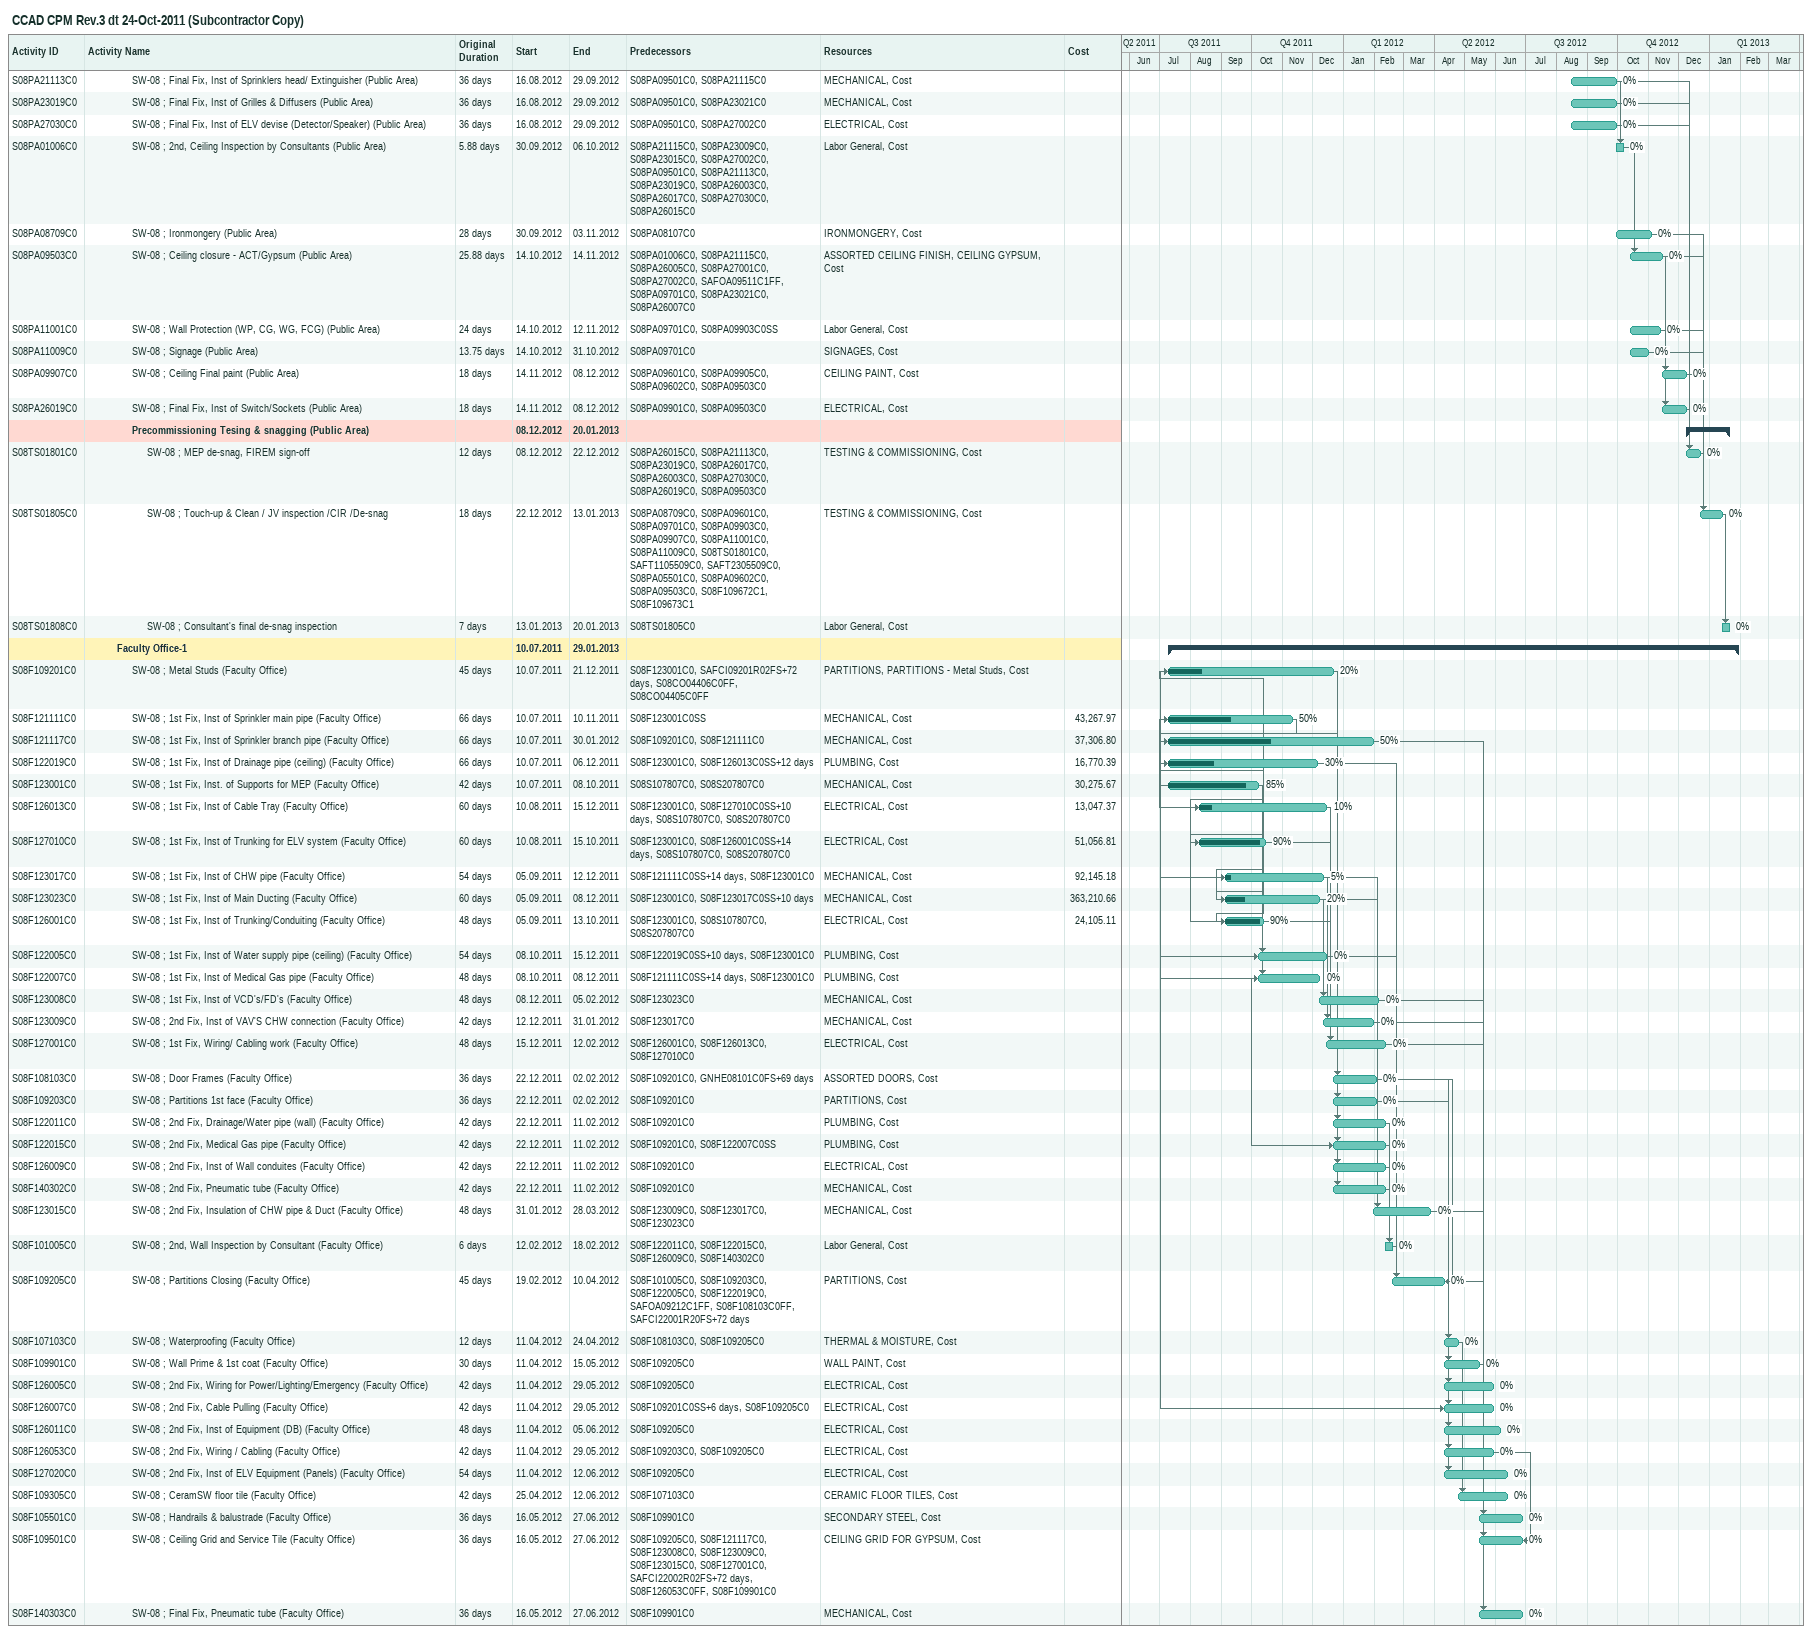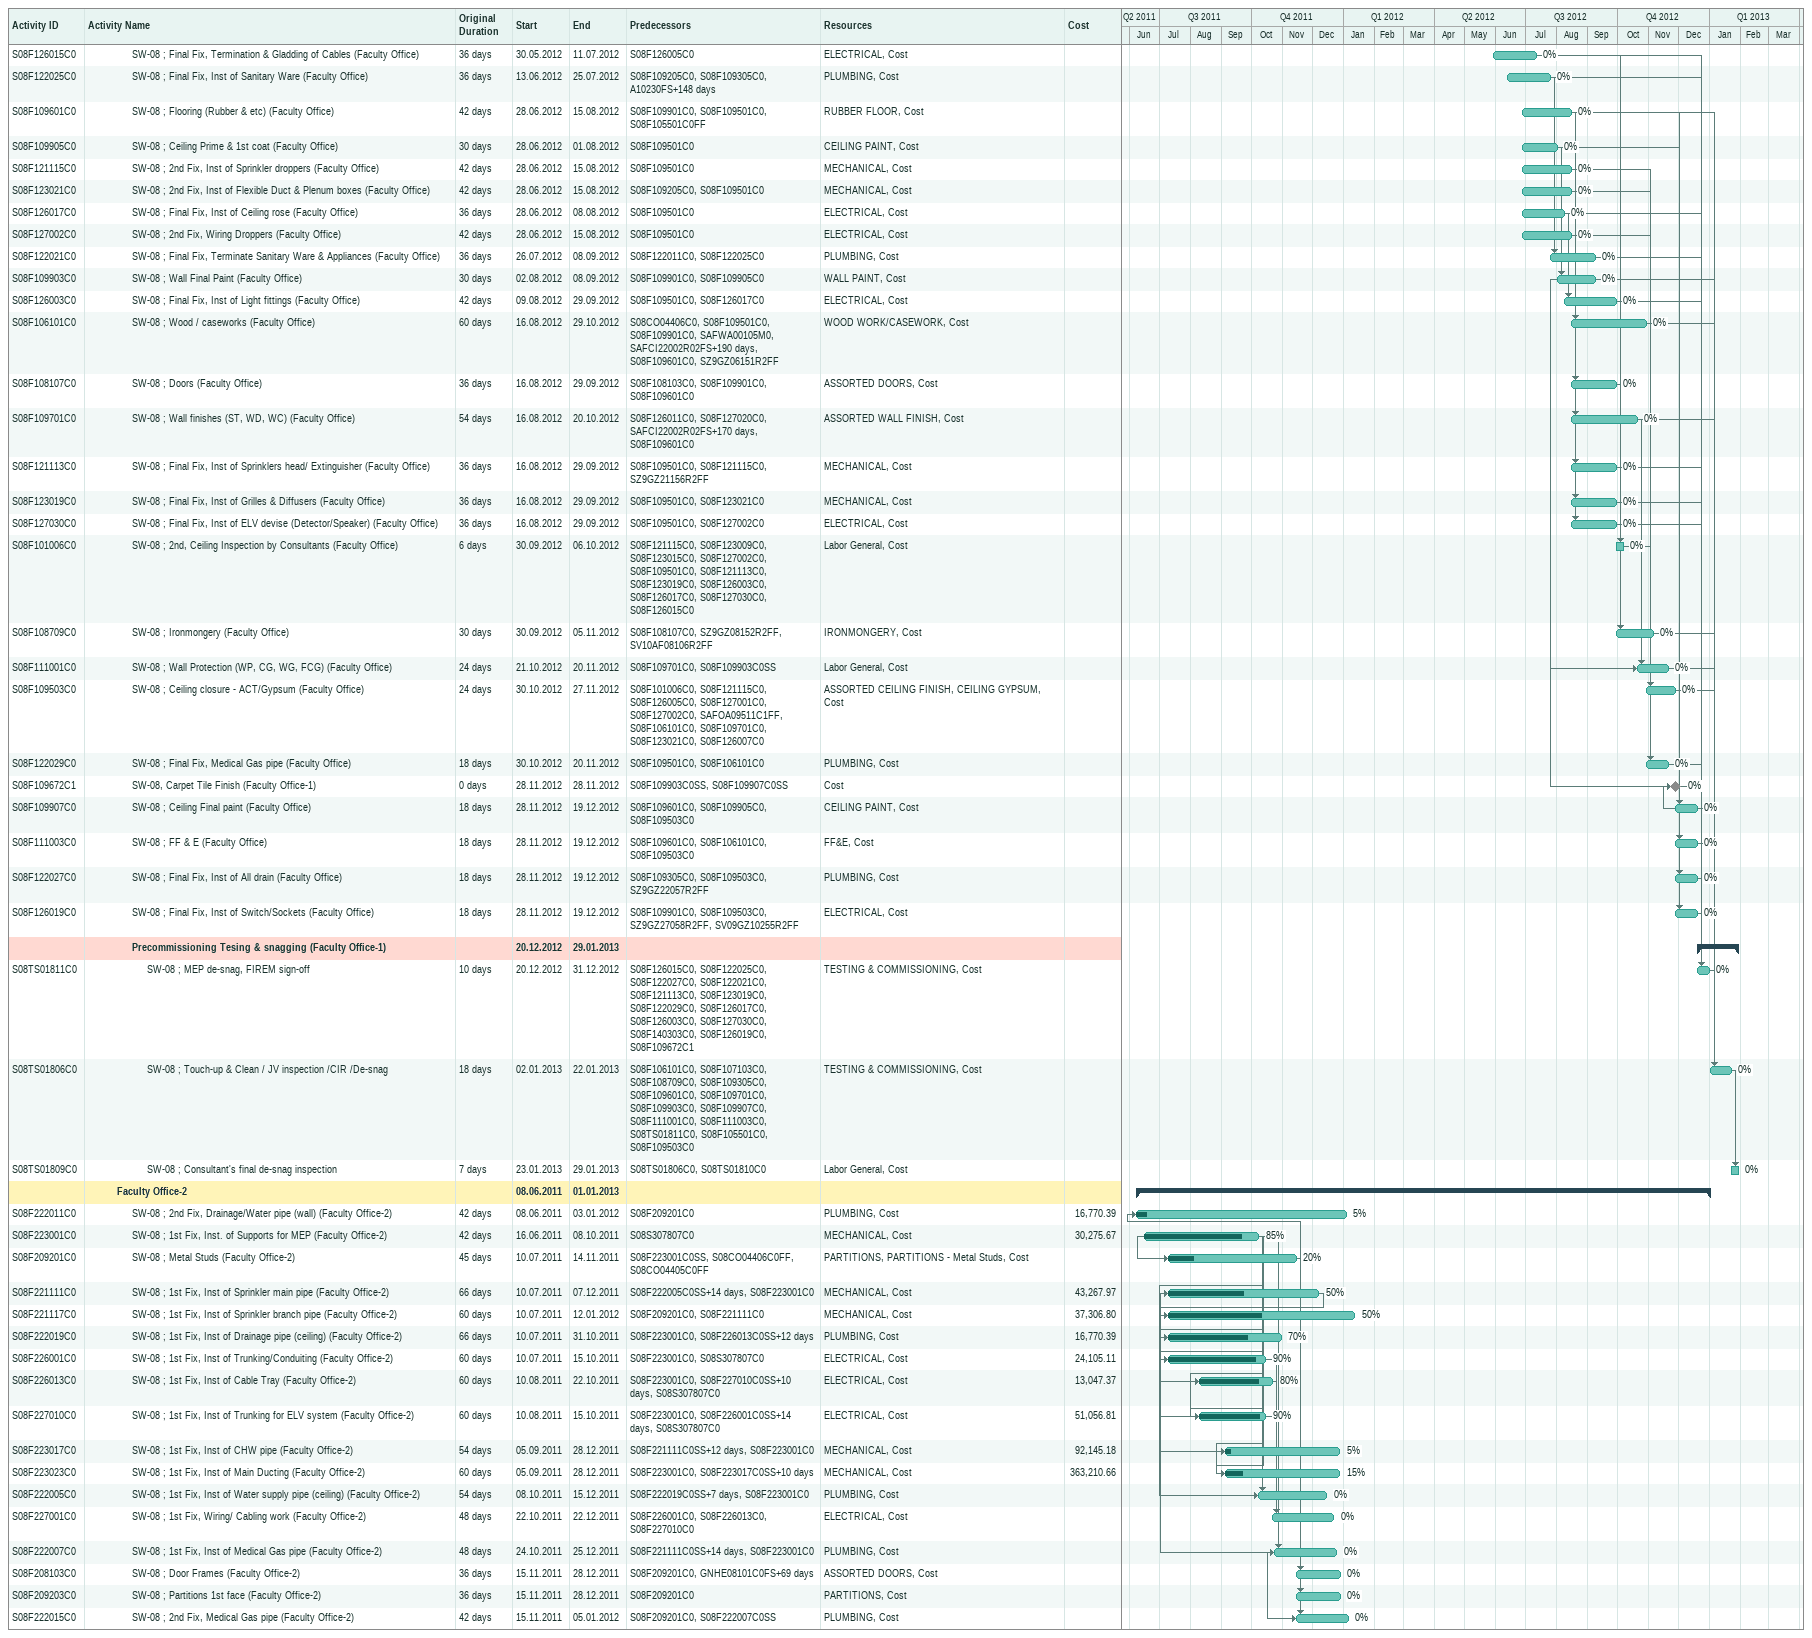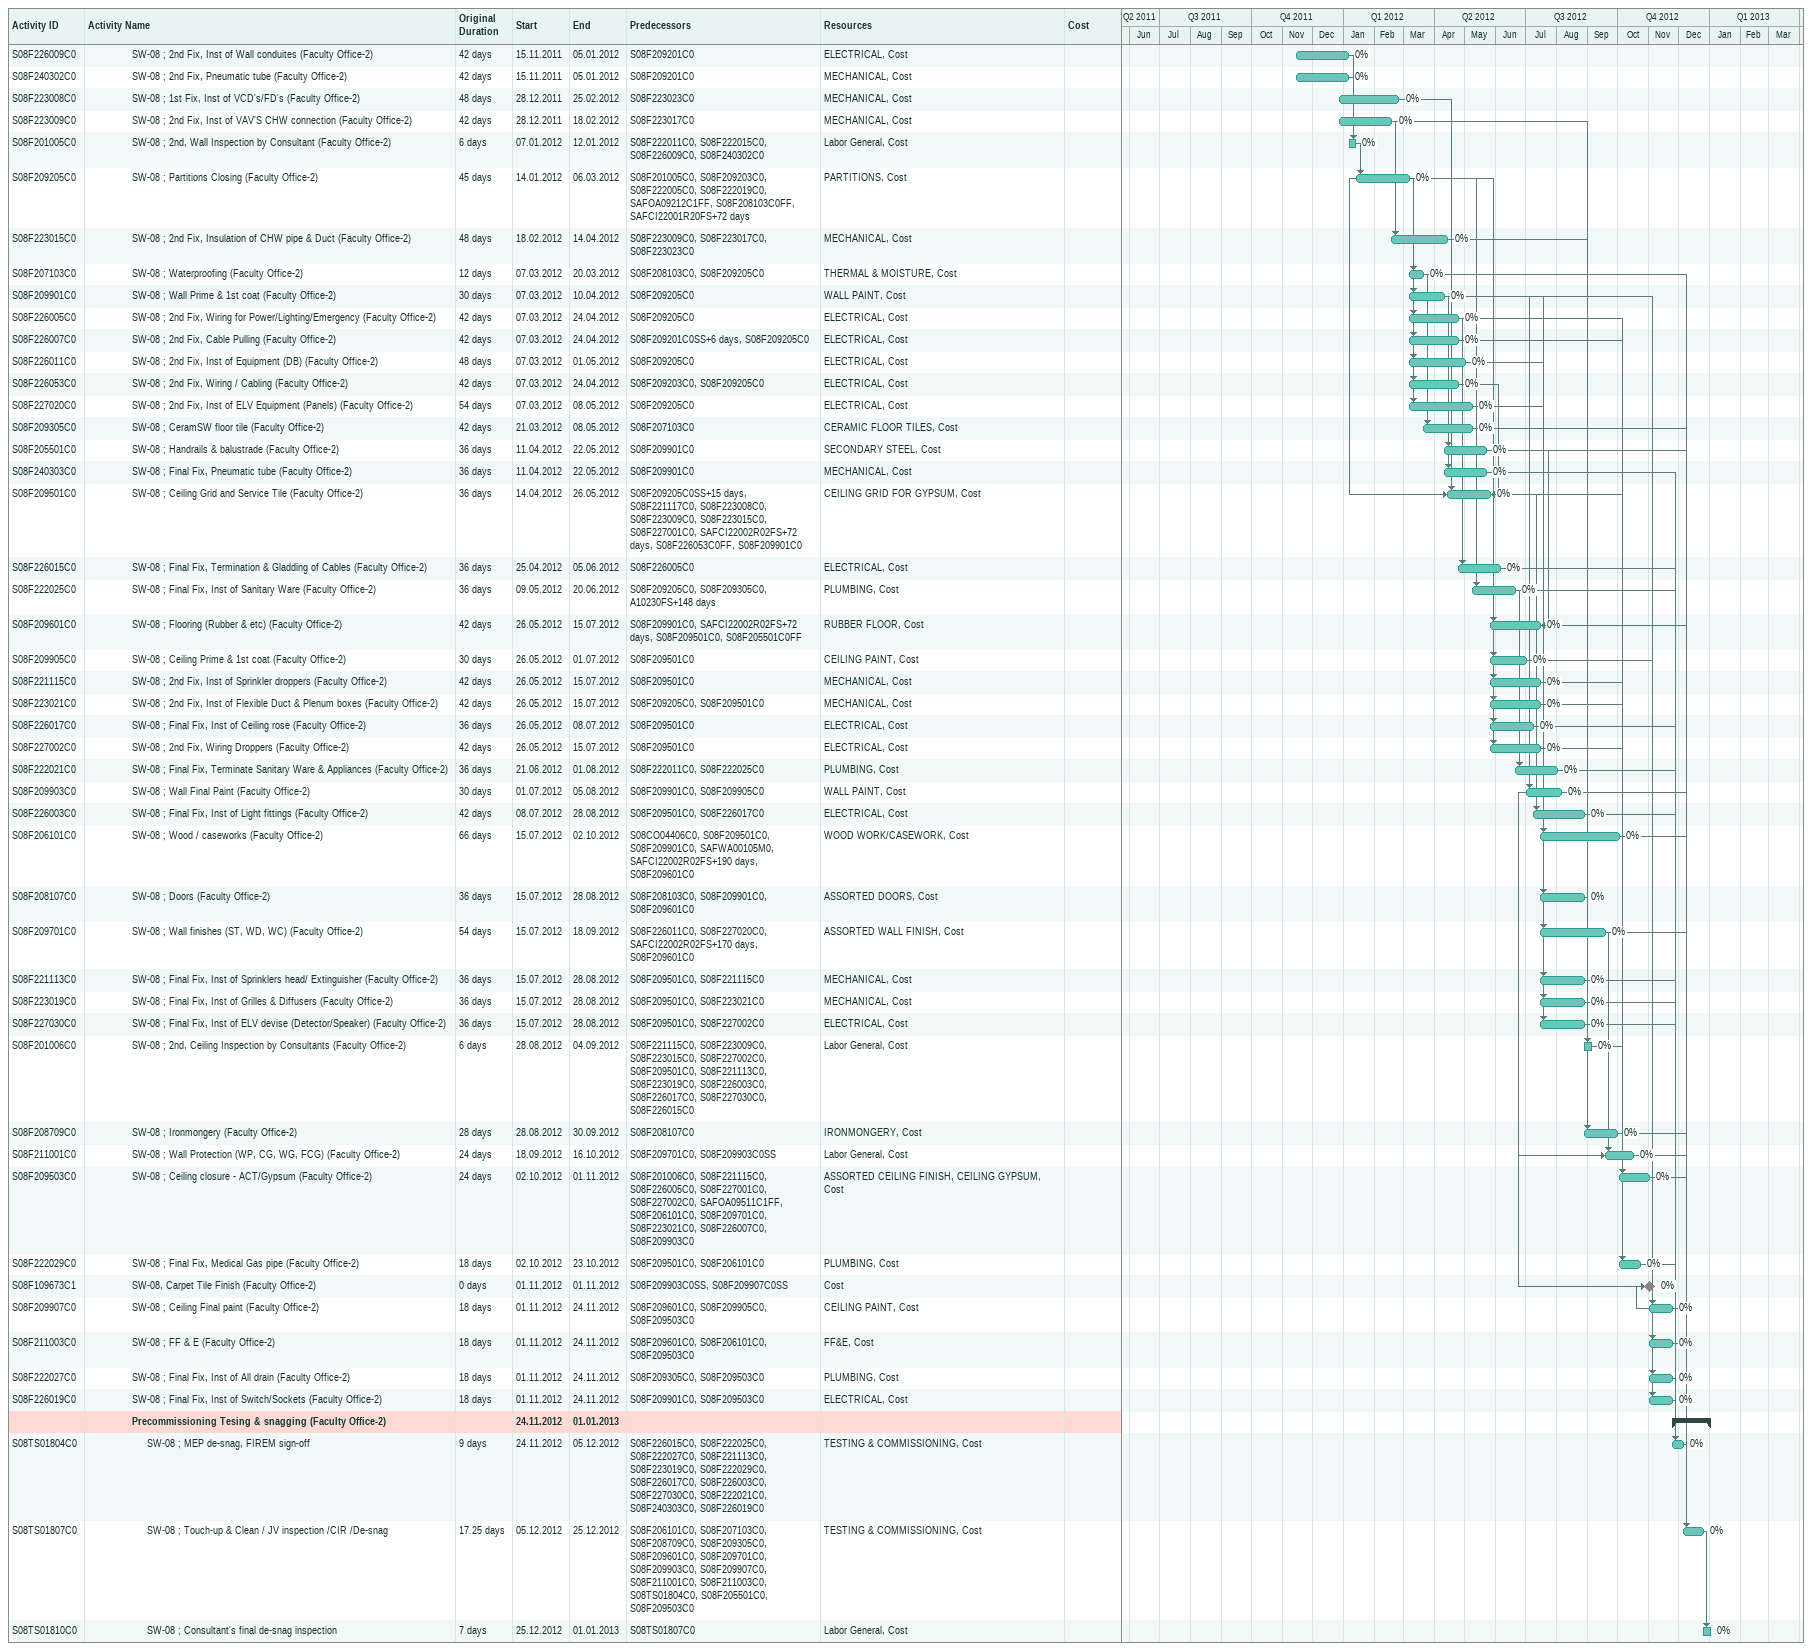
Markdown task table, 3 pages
CCAD CPM Rev.3 dt 24-Oct-2011 (Subcontractor Copy)

| ID | Level | Task | Original duration | Start | Finish | Predecessors | Resources | % complete | Cost |
|---|---|---|---|---|---|---|---|---|---|
| S08PA21113C0 | 4 | SW-08 ; Final Fix, Inst of Sprinklers head/ Extinguisher (Public Area) | 36d | 2012-08-16 | 2012-09-29 | S08PA09501C0, S08PA21115C0 | MECHANICAL, Cost | 0 |  |
| S08PA23019C0 | 4 | SW-08 ; Final Fix, Inst of Grilles & Diffusers (Public Area) | 36d | 2012-08-16 | 2012-09-29 | S08PA09501C0, S08PA23021C0 | MECHANICAL, Cost | 0 |  |
| S08PA27030C0 | 4 | SW-08 ; Final Fix, Inst of ELV devise (Detector/Speaker) (Public Area) | 36d | 2012-08-16 | 2012-09-29 | S08PA09501C0, S08PA27002C0 | ELECTRICAL, Cost | 0 |  |
| S08PA01006C0 | 4 | SW-08 ; 2nd, Ceiling Inspection by Consultants (Public Area) | 5.88d | 2012-09-30 | 2012-10-06 | S08PA21115C0, S08PA23009C0, S08PA23015C0, S08PA27002C0, S08PA09501C0, S08PA21113C0, S08PA23019C0, S08PA26003C0, S08PA26017C0, S08PA27030C0, S08PA26015C0 | Labor General, Cost | 0 |  |
| S08PA08709C0 | 4 | SW-08 ; Ironmongery (Public Area) | 28d | 2012-09-30 | 2012-11-03 | S08PA08107C0 | IRONMONGERY, Cost | 0 |  |
| S08PA09503C0 | 4 | SW-08 ; Ceiling closure - ACT/Gypsum (Public Area) | 25.88d | 2012-10-14 | 2012-11-14 | S08PA01006C0, S08PA21115C0, S08PA26005C0, S08PA27001C0, S08PA27002C0, SAFOA09511C1FF, S08PA09701C0, S08PA23021C0, S08PA26007C0 | ASSORTED CEILING FINISH, CEILING GYPSUM, Cost | 0 |  |
| S08PA11001C0 | 4 | SW-08 ; Wall Protection (WP, CG, WG, FCG) (Public Area) | 24d | 2012-10-14 | 2012-11-12 | S08PA09701C0, S08PA09903C0SS | Labor General, Cost | 0 |  |
| S08PA11009C0 | 4 | SW-08 ; Signage (Public Area) | 13.75d | 2012-10-14 | 2012-10-31 | S08PA09701C0 | SIGNAGES, Cost | 0 |  |
| S08PA09907C0 | 4 | SW-08 ; Ceiling Final paint (Public Area) | 18d | 2012-11-14 | 2012-12-08 | S08PA09601C0, S08PA09905C0, S08PA09602C0, S08PA09503C0 | CEILING PAINT, Cost | 0 |  |
| S08PA26019C0 | 4 | SW-08 ; Final Fix, Inst of Switch/Sockets (Public Area) | 18d | 2012-11-14 | 2012-12-08 | S08PA09901C0, S08PA09503C0 | ELECTRICAL, Cost | 0 |  |
|  | 4 | **Precommissioning Tesing & snagging (Public Area)** |  | 2012-12-08 | 2013-01-20 |  |  |  |  |
| S08TS01801C0 | 5 | SW-08 ; MEP de-snag, FIREM sign-off | 12d | 2012-12-08 | 2012-12-22 | S08PA26015C0, S08PA21113C0, S08PA23019C0, S08PA26017C0, S08PA26003C0, S08PA27030C0, S08PA26019C0, S08PA09503C0 | TESTING & COMMISSIONING, Cost | 0 |  |
| S08TS01805C0 | 5 | SW-08 ; Touch-up & Clean / JV inspection /CIR /De-snag | 18d | 2012-12-22 | 2013-01-13 | S08PA08709C0, S08PA09601C0, S08PA09701C0, S08PA09903C0, S08PA09907C0, S08PA11001C0, S08PA11009C0, S08TS01801C0, SAFT1105509C0, SAFT2305509C0, S08PA05501C0, S08PA09602C0, S08PA09503C0, S08F109672C1, S08F109673C1 | TESTING & COMMISSIONING, Cost | 0 |  |
| S08TS01808C0 | 5 | SW-08 ; Consultant's final de-snag inspection | 7d | 2013-01-13 | 2013-01-20 | S08TS01805C0 | Labor General, Cost | 0 |  |
|  | 3 | **Faculty Office-1** |  | 2011-07-10 | 2013-01-29 |  |  |  |  |
| S08F109201C0 | 4 | SW-08 ; Metal Studs (Faculty Office) | 45d | 2011-07-10 | 2011-12-21 | S08F123001C0, SAFCI09201R02FS+72d, S08CO04406C0FF, S08CO04405C0FF | PARTITIONS, PARTITIONS - Metal Studs, Cost | 20 |  |
| S08F121111C0 | 4 | SW-08 ; 1st Fix, Inst of Sprinkler main pipe (Faculty Office) | 66d | 2011-07-10 | 2011-11-10 | S08F123001C0SS | MECHANICAL, Cost | 50 | 43267.97 |
| S08F121117C0 | 4 | SW-08 ; 1st Fix, Inst of Sprinkler branch pipe (Faculty Office) | 66d | 2011-07-10 | 2012-01-30 | S08F109201C0, S08F121111C0 | MECHANICAL, Cost | 50 | 37306.80 |
| S08F122019C0 | 4 | SW-08 ; 1st Fix, Inst of Drainage pipe (ceiling) (Faculty Office) | 66d | 2011-07-10 | 2011-12-06 | S08F123001C0, S08F126013C0SS+12d | PLUMBING, Cost | 30 | 16770.39 |
| S08F123001C0 | 4 | SW-08 ; 1st Fix, Inst. of Supports for MEP (Faculty Office) | 42d | 2011-07-10 | 2011-10-08 | S08S107807C0, S08S207807C0 | MECHANICAL, Cost | 85 | 30275.67 |
| S08F126013C0 | 4 | SW-08 ; 1st Fix, Inst of Cable Tray (Faculty Office) | 60d | 2011-08-10 | 2011-12-15 | S08F123001C0, S08F127010C0SS+10d, S08S107807C0, S08S207807C0 | ELECTRICAL, Cost | 10 | 13047.37 |
| S08F127010C0 | 4 | SW-08 ; 1st Fix, Inst of Trunking for ELV system (Faculty Office) | 60d | 2011-08-10 | 2011-10-15 | S08F123001C0, S08F126001C0SS+14d, S08S107807C0, S08S207807C0 | ELECTRICAL, Cost | 90 | 51056.81 |
| S08F123017C0 | 4 | SW-08 ; 1st Fix, Inst of CHW pipe (Faculty Office) | 54d | 2011-09-05 | 2011-12-12 | S08F121111C0SS+14d, S08F123001C0 | MECHANICAL, Cost | 5 | 92145.18 |
| S08F123023C0 | 4 | SW-08 ; 1st Fix, Inst of Main Ducting (Faculty Office) | 60d | 2011-09-05 | 2011-12-08 | S08F123001C0, S08F123017C0SS+10d | MECHANICAL, Cost | 20 | 363210.66 |
| S08F126001C0 | 4 | SW-08 ; 1st Fix, Inst of Trunking/Conduiting (Faculty Office) | 48d | 2011-09-05 | 2011-10-13 | S08F123001C0, S08S107807C0, S08S207807C0 | ELECTRICAL, Cost | 90 | 24105.11 |
| S08F122005C0 | 4 | SW-08 ; 1st Fix, Inst of Water supply pipe (ceiling) (Faculty Office) | 54d | 2011-10-08 | 2011-12-15 | S08F122019C0SS+10d, S08F123001C0 | PLUMBING, Cost | 0 |  |
| S08F122007C0 | 4 | SW-08 ; 1st Fix, Inst of Medical Gas pipe (Faculty Office) | 48d | 2011-10-08 | 2011-12-08 | S08F121111C0SS+14d, S08F123001C0 | PLUMBING, Cost | 0 |  |
| S08F123008C0 | 4 | SW-08 ; 1st Fix, Inst of VCD's/FD's (Faculty Office) | 48d | 2011-12-08 | 2012-02-05 | S08F123023C0 | MECHANICAL, Cost | 0 |  |
| S08F123009C0 | 4 | SW-08 ; 2nd Fix, Inst of VAV'S CHW connection (Faculty Office) | 42d | 2011-12-12 | 2012-01-31 | S08F123017C0 | MECHANICAL, Cost | 0 |  |
| S08F127001C0 | 4 | SW-08 ; 1st Fix, Wiring/ Cabling work (Faculty Office) | 48d | 2011-12-15 | 2012-02-12 | S08F126001C0, S08F126013C0, S08F127010C0 | ELECTRICAL, Cost | 0 |  |
| S08F108103C0 | 4 | SW-08 ; Door Frames (Faculty Office) | 36d | 2011-12-22 | 2012-02-02 | S08F109201C0, GNHE08101C0FS+69d | ASSORTED DOORS, Cost | 0 |  |
| S08F109203C0 | 4 | SW-08 ; Partitions 1st face (Faculty Office) | 36d | 2011-12-22 | 2012-02-02 | S08F109201C0 | PARTITIONS, Cost | 0 |  |
| S08F122011C0 | 4 | SW-08 ; 2nd Fix, Drainage/Water pipe (wall) (Faculty Office) | 42d | 2011-12-22 | 2012-02-11 | S08F109201C0 | PLUMBING, Cost | 0 |  |
| S08F122015C0 | 4 | SW-08 ; 2nd Fix, Medical Gas pipe (Faculty Office) | 42d | 2011-12-22 | 2012-02-11 | S08F109201C0, S08F122007C0SS | PLUMBING, Cost | 0 |  |
| S08F126009C0 | 4 | SW-08 ; 2nd Fix, Inst of Wall conduites (Faculty Office) | 42d | 2011-12-22 | 2012-02-11 | S08F109201C0 | ELECTRICAL, Cost | 0 |  |
| S08F140302C0 | 4 | SW-08 ; 2nd Fix, Pneumatic tube (Faculty Office) | 42d | 2011-12-22 | 2012-02-11 | S08F109201C0 | MECHANICAL, Cost | 0 |  |
| S08F123015C0 | 4 | SW-08 ; 2nd Fix, Insulation of CHW pipe & Duct (Faculty Office) | 48d | 2012-01-31 | 2012-03-28 | S08F123009C0, S08F123017C0, S08F123023C0 | MECHANICAL, Cost | 0 |  |
| S08F101005C0 | 4 | SW-08 ; 2nd, Wall Inspection by Consultant (Faculty Office) | 6d | 2012-02-12 | 2012-02-18 | S08F122011C0, S08F122015C0, S08F126009C0, S08F140302C0 | Labor General, Cost | 0 |  |
| S08F109205C0 | 4 | SW-08 ; Partitions Closing (Faculty Office) | 45d | 2012-02-19 | 2012-04-10 | S08F101005C0, S08F109203C0, S08F122005C0, S08F122019C0, SAFOA09212C1FF, S08F108103C0FF, SAFCI22001R20FS+72d | PARTITIONS, Cost | 0 |  |
| S08F107103C0 | 4 | SW-08 ; Waterproofing (Faculty Office) | 12d | 2012-04-11 | 2012-04-24 | S08F108103C0, S08F109205C0 | THERMAL & MOISTURE, Cost | 0 |  |
| S08F109901C0 | 4 | SW-08 ; Wall Prime & 1st coat (Faculty Office) | 30d | 2012-04-11 | 2012-05-15 | S08F109205C0 | WALL PAINT, Cost | 0 |  |
| S08F126005C0 | 4 | SW-08 ; 2nd Fix, Wiring for Power/Lighting/Emergency (Faculty Office) | 42d | 2012-04-11 | 2012-05-29 | S08F109205C0 | ELECTRICAL, Cost | 0 |  |
| S08F126007C0 | 4 | SW-08 ; 2nd Fix, Cable Pulling (Faculty Office) | 42d | 2012-04-11 | 2012-05-29 | S08F109201C0SS+6d, S08F109205C0 | ELECTRICAL, Cost | 0 |  |
| S08F126011C0 | 4 | SW-08 ; 2nd Fix, Inst of Equipment (DB) (Faculty Office) | 48d | 2012-04-11 | 2012-06-05 | S08F109205C0 | ELECTRICAL, Cost | 0 |  |
| S08F126053C0 | 4 | SW-08 ; 2nd Fix, Wiring / Cabling (Faculty Office) | 42d | 2012-04-11 | 2012-05-29 | S08F109203C0, S08F109205C0 | ELECTRICAL, Cost | 0 |  |
| S08F127020C0 | 4 | SW-08 ; 2nd Fix, Inst of ELV Equipment (Panels) (Faculty Office) | 54d | 2012-04-11 | 2012-06-12 | S08F109205C0 | ELECTRICAL, Cost | 0 |  |
| S08F109305C0 | 4 | SW-08 ; CeramSW floor tile (Faculty Office) | 42d | 2012-04-25 | 2012-06-12 | S08F107103C0 | CERAMIC FLOOR TILES, Cost | 0 |  |
| S08F105501C0 | 4 | SW-08 ; Handrails & balustrade (Faculty Office) | 36d | 2012-05-16 | 2012-06-27 | S08F109901C0 | SECONDARY STEEL, Cost | 0 |  |
| S08F109501C0 | 4 | SW-08 ; Ceiling Grid and Service Tile (Faculty Office) | 36d | 2012-05-16 | 2012-06-27 | S08F109205C0, S08F121117C0, S08F123008C0, S08F123009C0, S08F123015C0, S08F127001C0, SAFCI22002R02FS+72d, S08F126053C0FF, S08F109901C0 | CEILING GRID FOR GYPSUM, Cost | 0 |  |
| S08F140303C0 | 4 | SW-08 ; Final Fix, Pneumatic tube (Faculty Office) | 36d | 2012-05-16 | 2012-06-27 | S08F109901C0 | MECHANICAL, Cost | 0 |  |
| S08F126015C0 | 4 | SW-08 ; Final Fix, Termination & Gladding of Cables (Faculty Office) | 36d | 2012-05-30 | 2012-07-11 | S08F126005C0 | ELECTRICAL, Cost | 0 |  |
| S08F122025C0 | 4 | SW-08 ; Final Fix, Inst of Sanitary Ware (Faculty Office) | 36d | 2012-06-13 | 2012-07-25 | S08F109205C0, S08F109305C0, A10230FS+148d | PLUMBING, Cost | 0 |  |
| S08F109601C0 | 4 | SW-08 ; Flooring (Rubber & etc) (Faculty Office) | 42d | 2012-06-28 | 2012-08-15 | S08F109901C0, S08F109501C0, S08F105501C0FF | RUBBER FLOOR, Cost | 0 |  |
| S08F109905C0 | 4 | SW-08 ; Ceiling Prime & 1st coat (Faculty Office) | 30d | 2012-06-28 | 2012-08-01 | S08F109501C0 | CEILING PAINT, Cost | 0 |  |
| S08F121115C0 | 4 | SW-08 ; 2nd Fix, Inst of Sprinkler droppers (Faculty Office) | 42d | 2012-06-28 | 2012-08-15 | S08F109501C0 | MECHANICAL, Cost | 0 |  |
| S08F123021C0 | 4 | SW-08 ; 2nd Fix, Inst of Flexible Duct & Plenum boxes (Faculty Office) | 42d | 2012-06-28 | 2012-08-15 | S08F109205C0, S08F109501C0 | MECHANICAL, Cost | 0 |  |
| S08F126017C0 | 4 | SW-08 ; Final Fix, Inst of Ceiling rose (Faculty Office) | 36d | 2012-06-28 | 2012-08-08 | S08F109501C0 | ELECTRICAL, Cost | 0 |  |
| S08F127002C0 | 4 | SW-08 ; 2nd Fix, Wiring Droppers (Faculty Office) | 42d | 2012-06-28 | 2012-08-15 | S08F109501C0 | ELECTRICAL, Cost | 0 |  |
| S08F122021C0 | 4 | SW-08 ; Final Fix, Terminate Sanitary Ware & Appliances (Faculty Office) | 36d | 2012-07-26 | 2012-09-08 | S08F122011C0, S08F122025C0 | PLUMBING, Cost | 0 |  |
| S08F109903C0 | 4 | SW-08 ; Wall Final Paint (Faculty Office) | 30d | 2012-08-02 | 2012-09-08 | S08F109901C0, S08F109905C0 | WALL PAINT, Cost | 0 |  |
| S08F126003C0 | 4 | SW-08 ; Final Fix, Inst of Light fittings (Faculty Office) | 42d | 2012-08-09 | 2012-09-29 | S08F109501C0, S08F126017C0 | ELECTRICAL, Cost | 0 |  |
| S08F106101C0 | 4 | SW-08 ; Wood / caseworks (Faculty Office) | 60d | 2012-08-16 | 2012-10-29 | S08CO04406C0, S08F109501C0, S08F109901C0, SAFWA00105M0, SAFCI22002R02FS+190d, S08F109601C0, SZ9GZ06151R2FF | WOOD WORK/CASEWORK, Cost | 0 |  |
| S08F108107C0 | 4 | SW-08 ; Doors (Faculty Office) | 36d | 2012-08-16 | 2012-09-29 | S08F108103C0, S08F109901C0, S08F109601C0 | ASSORTED DOORS, Cost | 0 |  |
| S08F109701C0 | 4 | SW-08 ; Wall finishes (ST, WD, WC) (Faculty Office) | 54d | 2012-08-16 | 2012-10-20 | S08F126011C0, S08F127020C0, SAFCI22002R02FS+170d, S08F109601C0 | ASSORTED WALL FINISH, Cost | 0 |  |
| S08F121113C0 | 4 | SW-08 ; Final Fix, Inst of Sprinklers head/ Extinguisher (Faculty Office) | 36d | 2012-08-16 | 2012-09-29 | S08F109501C0, S08F121115C0, SZ9GZ21156R2FF | MECHANICAL, Cost | 0 |  |
| S08F123019C0 | 4 | SW-08 ; Final Fix, Inst of Grilles & Diffusers (Faculty Office) | 36d | 2012-08-16 | 2012-09-29 | S08F109501C0, S08F123021C0 | MECHANICAL, Cost | 0 |  |
| S08F127030C0 | 4 | SW-08 ; Final Fix, Inst of ELV devise (Detector/Speaker) (Faculty Office) | 36d | 2012-08-16 | 2012-09-29 | S08F109501C0, S08F127002C0 | ELECTRICAL, Cost | 0 |  |
| S08F101006C0 | 4 | SW-08 ; 2nd, Ceiling Inspection by Consultants (Faculty Office) | 6d | 2012-09-30 | 2012-10-06 | S08F121115C0, S08F123009C0, S08F123015C0, S08F127002C0, S08F109501C0, S08F121113C0, S08F123019C0, S08F126003C0, S08F126017C0, S08F127030C0, S08F126015C0 | Labor General, Cost | 0 |  |
| S08F108709C0 | 4 | SW-08 ; Ironmongery (Faculty Office) | 30d | 2012-09-30 | 2012-11-05 | S08F108107C0, SZ9GZ08152R2FF, SV10AF08106R2FF | IRONMONGERY, Cost | 0 |  |
| S08F111001C0 | 4 | SW-08 ; Wall Protection (WP, CG, WG, FCG) (Faculty Office) | 24d | 2012-10-21 | 2012-11-20 | S08F109701C0, S08F109903C0SS | Labor General, Cost | 0 |  |
| S08F109503C0 | 4 | SW-08 ; Ceiling closure - ACT/Gypsum (Faculty Office) | 24d | 2012-10-30 | 2012-11-27 | S08F101006C0, S08F121115C0, S08F126005C0, S08F127001C0, S08F127002C0, SAFOA09511C1FF, S08F106101C0, S08F109701C0, S08F123021C0, S08F126007C0 | ASSORTED CEILING FINISH, CEILING GYPSUM, Cost | 0 |  |
| S08F122029C0 | 4 | SW-08 ; Final Fix, Medical Gas pipe (Faculty Office) | 18d | 2012-10-30 | 2012-11-20 | S08F109501C0, S08F106101C0 | PLUMBING, Cost | 0 |  |
| S08F109672C1 | 4 | SW-08, Carpet Tile Finish (Faculty Office-1) | 0d | 2012-11-28 | 2012-11-28 | S08F109903C0SS, S08F109907C0SS | Cost | 0 |  |
| S08F109907C0 | 4 | SW-08 ; Ceiling Final paint (Faculty Office) | 18d | 2012-11-28 | 2012-12-19 | S08F109601C0, S08F109905C0, S08F109503C0 | CEILING PAINT, Cost | 0 |  |
| S08F111003C0 | 4 | SW-08 ; FF & E (Faculty Office) | 18d | 2012-11-28 | 2012-12-19 | S08F109601C0, S08F106101C0, S08F109503C0 | FF&E, Cost | 0 |  |
| S08F122027C0 | 4 | SW-08 ; Final Fix, Inst of All drain (Faculty Office) | 18d | 2012-11-28 | 2012-12-19 | S08F109305C0, S08F109503C0, SZ9GZ22057R2FF | PLUMBING, Cost | 0 |  |
| S08F126019C0 | 4 | SW-08 ; Final Fix, Inst of Switch/Sockets (Faculty Office) | 18d | 2012-11-28 | 2012-12-19 | S08F109901C0, S08F109503C0, SZ9GZ27058R2FF, SV09GZ10255R2FF | ELECTRICAL, Cost | 0 |  |
|  | 4 | **Precommissioning Tesing & snagging (Faculty Office-1)** |  | 2012-12-20 | 2013-01-29 |  |  |  |  |
| S08TS01811C0 | 5 | SW-08 ; MEP de-snag, FIREM sign-off | 10d | 2012-12-20 | 2012-12-31 | S08F126015C0, S08F122025C0, S08F122027C0, S08F122021C0, S08F121113C0, S08F123019C0, S08F122029C0, S08F126017C0, S08F126003C0, S08F127030C0, S08F140303C0, S08F126019C0, S08F109672C1 | TESTING & COMMISSIONING, Cost | 0 |  |
| S08TS01806C0 | 5 | SW-08 ; Touch-up & Clean / JV inspection /CIR /De-snag | 18d | 2013-01-02 | 2013-01-22 | S08F106101C0, S08F107103C0, S08F108709C0, S08F109305C0, S08F109601C0, S08F109701C0, S08F109903C0, S08F109907C0, S08F111001C0, S08F111003C0, S08TS01811C0, S08F105501C0, S08F109503C0 | TESTING & COMMISSIONING, Cost | 0 |  |
| S08TS01809C0 | 5 | SW-08 ; Consultant's final de-snag inspection | 7d | 2013-01-23 | 2013-01-29 | S08TS01806C0, S08TS01810C0 | Labor General, Cost | 0 |  |
|  | 3 | **Faculty Office-2** |  | 2011-06-08 | 2013-01-01 |  |  |  |  |
| S08F222011C0 | 4 | SW-08 ; 2nd Fix, Drainage/Water pipe (wall) (Faculty Office-2) | 42d | 2011-06-08 | 2012-01-03 | S08F209201C0 | PLUMBING, Cost | 5 | 16770.39 |
| S08F223001C0 | 4 | SW-08 ; 1st Fix, Inst. of Supports for MEP (Faculty Office-2) | 42d | 2011-06-16 | 2011-10-08 | S08S307807C0 | MECHANICAL, Cost | 85 | 30275.67 |
| S08F209201C0 | 4 | SW-08 ; Metal Studs (Faculty Office-2) | 45d | 2011-07-10 | 2011-11-14 | S08F223001C0SS, S08CO04406C0FF, S08CO04405C0FF | PARTITIONS, PARTITIONS - Metal Studs, Cost | 20 |  |
| S08F221111C0 | 4 | SW-08 ; 1st Fix, Inst of Sprinkler main pipe (Faculty Office-2) | 66d | 2011-07-10 | 2011-12-07 | S08F222005C0SS+14d, S08F223001C0 | MECHANICAL, Cost | 50 | 43267.97 |
| S08F221117C0 | 4 | SW-08 ; 1st Fix, Inst of Sprinkler branch pipe (Faculty Office-2) | 60d | 2011-07-10 | 2012-01-12 | S08F209201C0, S08F221111C0 | MECHANICAL, Cost | 50 | 37306.80 |
| S08F222019C0 | 4 | SW-08 ; 1st Fix, Inst of Drainage pipe (ceiling) (Faculty Office-2) | 66d | 2011-07-10 | 2011-10-31 | S08F223001C0, S08F226013C0SS+12d | PLUMBING, Cost | 70 | 16770.39 |
| S08F226001C0 | 4 | SW-08 ; 1st Fix, Inst of Trunking/Conduiting (Faculty Office-2) | 60d | 2011-07-10 | 2011-10-15 | S08F223001C0, S08S307807C0 | ELECTRICAL, Cost | 90 | 24105.11 |
| S08F226013C0 | 4 | SW-08 ; 1st Fix, Inst of Cable Tray (Faculty Office-2) | 60d | 2011-08-10 | 2011-10-22 | S08F223001C0, S08F227010C0SS+10d, S08S307807C0 | ELECTRICAL, Cost | 80 | 13047.37 |
| S08F227010C0 | 4 | SW-08 ; 1st Fix, Inst of Trunking for ELV system (Faculty Office-2) | 60d | 2011-08-10 | 2011-10-15 | S08F223001C0, S08F226001C0SS+14d, S08S307807C0 | ELECTRICAL, Cost | 90 | 51056.81 |
| S08F223017C0 | 4 | SW-08 ; 1st Fix, Inst of CHW pipe (Faculty Office-2) | 54d | 2011-09-05 | 2011-12-28 | S08F221111C0SS+12d, S08F223001C0 | MECHANICAL, Cost | 5 | 92145.18 |
| S08F223023C0 | 4 | SW-08 ; 1st Fix, Inst of Main Ducting (Faculty Office-2) | 60d | 2011-09-05 | 2011-12-28 | S08F223001C0, S08F223017C0SS+10d | MECHANICAL, Cost | 15 | 363210.66 |
| S08F222005C0 | 4 | SW-08 ; 1st Fix, Inst of Water supply pipe (ceiling) (Faculty Office-2) | 54d | 2011-10-08 | 2011-12-15 | S08F222019C0SS+7d, S08F223001C0 | PLUMBING, Cost | 0 |  |
| S08F227001C0 | 4 | SW-08 ; 1st Fix, Wiring/ Cabling work (Faculty Office-2) | 48d | 2011-10-22 | 2011-12-22 | S08F226001C0, S08F226013C0, S08F227010C0 | ELECTRICAL, Cost | 0 |  |
| S08F222007C0 | 4 | SW-08 ; 1st Fix, Inst of Medical Gas pipe (Faculty Office-2) | 48d | 2011-10-24 | 2011-12-25 | S08F221111C0SS+14d, S08F223001C0 | PLUMBING, Cost | 0 |  |
| S08F208103C0 | 4 | SW-08 ; Door Frames (Faculty Office-2) | 36d | 2011-11-15 | 2011-12-28 | S08F209201C0, GNHE08101C0FS+69d | ASSORTED DOORS, Cost | 0 |  |
| S08F209203C0 | 4 | SW-08 ; Partitions 1st face (Faculty Office-2) | 36d | 2011-11-15 | 2011-12-28 | S08F209201C0 | PARTITIONS, Cost | 0 |  |
| S08F222015C0 | 4 | SW-08 ; 2nd Fix, Medical Gas pipe (Faculty Office-2) | 42d | 2011-11-15 | 2012-01-05 | S08F209201C0, S08F222007C0SS | PLUMBING, Cost | 0 |  |
| S08F226009C0 | 4 | SW-08 ; 2nd Fix, Inst of Wall conduites (Faculty Office-2) | 42d | 2011-11-15 | 2012-01-05 | S08F209201C0 | ELECTRICAL, Cost | 0 |  |
| S08F240302C0 | 4 | SW-08 ; 2nd Fix, Pneumatic tube (Faculty Office-2) | 42d | 2011-11-15 | 2012-01-05 | S08F209201C0 | MECHANICAL, Cost | 0 |  |
| S08F223008C0 | 4 | SW-08 ; 1st Fix, Inst of VCD's/FD's (Faculty Office-2) | 48d | 2011-12-28 | 2012-02-25 | S08F223023C0 | MECHANICAL, Cost | 0 |  |
| S08F223009C0 | 4 | SW-08 ; 2nd Fix, Inst of VAV'S CHW connection (Faculty Office-2) | 42d | 2011-12-28 | 2012-02-18 | S08F223017C0 | MECHANICAL, Cost | 0 |  |
| S08F201005C0 | 4 | SW-08 ; 2nd, Wall Inspection by Consultant (Faculty Office-2) | 6d | 2012-01-07 | 2012-01-12 | S08F222011C0, S08F222015C0, S08F226009C0, S08F240302C0 | Labor General, Cost | 0 |  |
| S08F209205C0 | 4 | SW-08 ; Partitions Closing (Faculty Office-2) | 45d | 2012-01-14 | 2012-03-06 | S08F201005C0, S08F209203C0, S08F222005C0, S08F222019C0, SAFOA09212C1FF, S08F208103C0FF, SAFCI22001R20FS+72d | PARTITIONS, Cost | 0 |  |
| S08F223015C0 | 4 | SW-08 ; 2nd Fix, Insulation of CHW pipe & Duct (Faculty Office-2) | 48d | 2012-02-18 | 2012-04-14 | S08F223009C0, S08F223017C0, S08F223023C0 | MECHANICAL, Cost | 0 |  |
| S08F207103C0 | 4 | SW-08 ; Waterproofing (Faculty Office-2) | 12d | 2012-03-07 | 2012-03-20 | S08F208103C0, S08F209205C0 | THERMAL & MOISTURE, Cost | 0 |  |
| S08F209901C0 | 4 | SW-08 ; Wall Prime & 1st coat (Faculty Office-2) | 30d | 2012-03-07 | 2012-04-10 | S08F209205C0 | WALL PAINT, Cost | 0 |  |
| S08F226005C0 | 4 | SW-08 ; 2nd Fix, Wiring for Power/Lighting/Emergency (Faculty Office-2) | 42d | 2012-03-07 | 2012-04-24 | S08F209205C0 | ELECTRICAL, Cost | 0 |  |
| S08F226007C0 | 4 | SW-08 ; 2nd Fix, Cable Pulling (Faculty Office-2) | 42d | 2012-03-07 | 2012-04-24 | S08F209201C0SS+6d, S08F209205C0 | ELECTRICAL, Cost | 0 |  |
| S08F226011C0 | 4 | SW-08 ; 2nd Fix, Inst of Equipment (DB) (Faculty Office-2) | 48d | 2012-03-07 | 2012-05-01 | S08F209205C0 | ELECTRICAL, Cost | 0 |  |
| S08F226053C0 | 4 | SW-08 ; 2nd Fix, Wiring / Cabling (Faculty Office-2) | 42d | 2012-03-07 | 2012-04-24 | S08F209203C0, S08F209205C0 | ELECTRICAL, Cost | 0 |  |
| S08F227020C0 | 4 | SW-08 ; 2nd Fix, Inst of ELV Equipment (Panels) (Faculty Office-2) | 54d | 2012-03-07 | 2012-05-08 | S08F209205C0 | ELECTRICAL, Cost | 0 |  |
| S08F209305C0 | 4 | SW-08 ; CeramSW floor tile (Faculty Office-2) | 42d | 2012-03-21 | 2012-05-08 | S08F207103C0 | CERAMIC FLOOR TILES, Cost | 0 |  |
| S08F205501C0 | 4 | SW-08 ; Handrails & balustrade (Faculty Office-2) | 36d | 2012-04-11 | 2012-05-22 | S08F209901C0 | SECONDARY STEEL, Cost | 0 |  |
| S08F240303C0 | 4 | SW-08 ; Final Fix, Pneumatic tube (Faculty Office-2) | 36d | 2012-04-11 | 2012-05-22 | S08F209901C0 | MECHANICAL, Cost | 0 |  |
| S08F209501C0 | 4 | SW-08 ; Ceiling Grid and Service Tile (Faculty Office-2) | 36d | 2012-04-14 | 2012-05-26 | S08F209205C0SS+15d, S08F221117C0, S08F223008C0, S08F223009C0, S08F223015C0, S08F227001C0, SAFCI22002R02FS+72d, S08F226053C0FF, S08F209901C0 | CEILING GRID FOR GYPSUM, Cost | 0 |  |
| S08F226015C0 | 4 | SW-08 ; Final Fix, Termination & Gladding of Cables (Faculty Office-2) | 36d | 2012-04-25 | 2012-06-05 | S08F226005C0 | ELECTRICAL, Cost | 0 |  |
| S08F222025C0 | 4 | SW-08 ; Final Fix, Inst of Sanitary Ware (Faculty Office-2) | 36d | 2012-05-09 | 2012-06-20 | S08F209205C0, S08F209305C0, A10230FS+148d | PLUMBING, Cost | 0 |  |
| S08F209601C0 | 4 | SW-08 ; Flooring (Rubber & etc) (Faculty Office-2) | 42d | 2012-05-26 | 2012-07-15 | S08F209901C0, SAFCI22002R02FS+72d, S08F209501C0, S08F205501C0FF | RUBBER FLOOR, Cost | 0 |  |
| S08F209905C0 | 4 | SW-08 ; Ceiling Prime & 1st coat (Faculty Office-2) | 30d | 2012-05-26 | 2012-07-01 | S08F209501C0 | CEILING PAINT, Cost | 0 |  |
| S08F221115C0 | 4 | SW-08 ; 2nd Fix, Inst of Sprinkler droppers (Faculty Office-2) | 42d | 2012-05-26 | 2012-07-15 | S08F209501C0 | MECHANICAL, Cost | 0 |  |
| S08F223021C0 | 4 | SW-08 ; 2nd Fix, Inst of Flexible Duct & Plenum boxes (Faculty Office-2) | 42d | 2012-05-26 | 2012-07-15 | S08F209205C0, S08F209501C0 | MECHANICAL, Cost | 0 |  |
| S08F226017C0 | 4 | SW-08 ; Final Fix, Inst of Ceiling rose (Faculty Office-2) | 36d | 2012-05-26 | 2012-07-08 | S08F209501C0 | ELECTRICAL, Cost | 0 |  |
| S08F227002C0 | 4 | SW-08 ; 2nd Fix, Wiring Droppers (Faculty Office-2) | 42d | 2012-05-26 | 2012-07-15 | S08F209501C0 | ELECTRICAL, Cost | 0 |  |
| S08F222021C0 | 4 | SW-08 ; Final Fix, Terminate Sanitary Ware & Appliances (Faculty Office-2) | 36d | 2012-06-21 | 2012-08-01 | S08F222011C0, S08F222025C0 | PLUMBING, Cost | 0 |  |
| S08F209903C0 | 4 | SW-08 ; Wall Final Paint (Faculty Office-2) | 30d | 2012-07-01 | 2012-08-05 | S08F209901C0, S08F209905C0 | WALL PAINT, Cost | 0 |  |
| S08F226003C0 | 4 | SW-08 ; Final Fix, Inst of Light fittings (Faculty Office-2) | 42d | 2012-07-08 | 2012-08-28 | S08F209501C0, S08F226017C0 | ELECTRICAL, Cost | 0 |  |
| S08F206101C0 | 4 | SW-08 ; Wood / caseworks (Faculty Office-2) | 66d | 2012-07-15 | 2012-10-02 | S08CO04406C0, S08F209501C0, S08F209901C0, SAFWA00105M0, SAFCI22002R02FS+190d, S08F209601C0 | WOOD WORK/CASEWORK, Cost | 0 |  |
| S08F208107C0 | 4 | SW-08 ; Doors (Faculty Office-2) | 36d | 2012-07-15 | 2012-08-28 | S08F208103C0, S08F209901C0, S08F209601C0 | ASSORTED DOORS, Cost | 0 |  |
| S08F209701C0 | 4 | SW-08 ; Wall finishes (ST, WD, WC) (Faculty Office-2) | 54d | 2012-07-15 | 2012-09-18 | S08F226011C0, S08F227020C0, SAFCI22002R02FS+170d, S08F209601C0 | ASSORTED WALL FINISH, Cost | 0 |  |
| S08F221113C0 | 4 | SW-08 ; Final Fix, Inst of Sprinklers head/ Extinguisher (Faculty Office-2) | 36d | 2012-07-15 | 2012-08-28 | S08F209501C0, S08F221115C0 | MECHANICAL, Cost | 0 |  |
| S08F223019C0 | 4 | SW-08 ; Final Fix, Inst of Grilles & Diffusers (Faculty Office-2) | 36d | 2012-07-15 | 2012-08-28 | S08F209501C0, S08F223021C0 | MECHANICAL, Cost | 0 |  |
| S08F227030C0 | 4 | SW-08 ; Final Fix, Inst of ELV devise (Detector/Speaker) (Faculty Office-2) | 36d | 2012-07-15 | 2012-08-28 | S08F209501C0, S08F227002C0 | ELECTRICAL, Cost | 0 |  |
| S08F201006C0 | 4 | SW-08 ; 2nd, Ceiling Inspection by Consultants (Faculty Office-2) | 6d | 2012-08-28 | 2012-09-04 | S08F221115C0, S08F223009C0, S08F223015C0, S08F227002C0, S08F209501C0, S08F221113C0, S08F223019C0, S08F226003C0, S08F226017C0, S08F227030C0, S08F226015C0 | Labor General, Cost | 0 |  |
| S08F208709C0 | 4 | SW-08 ; Ironmongery (Faculty Office-2) | 28d | 2012-08-28 | 2012-09-30 | S08F208107C0 | IRONMONGERY, Cost | 0 |  |
| S08F211001C0 | 4 | SW-08 ; Wall Protection (WP, CG, WG, FCG) (Faculty Office-2) | 24d | 2012-09-18 | 2012-10-16 | S08F209701C0, S08F209903C0SS | Labor General, Cost | 0 |  |
| S08F209503C0 | 4 | SW-08 ; Ceiling closure - ACT/Gypsum (Faculty Office-2) | 24d | 2012-10-02 | 2012-11-01 | S08F201006C0, S08F221115C0, S08F226005C0, S08F227001C0, S08F227002C0, SAFOA09511C1FF, S08F206101C0, S08F209701C0, S08F223021C0, S08F226007C0, S08F209903C0 | ASSORTED CEILING FINISH, CEILING GYPSUM, Cost | 0 |  |
| S08F222029C0 | 4 | SW-08 ; Final Fix, Medical Gas pipe (Faculty Office-2) | 18d | 2012-10-02 | 2012-10-23 | S08F209501C0, S08F206101C0 | PLUMBING, Cost | 0 |  |
| S08F109673C1 | 4 | SW-08, Carpet Tile Finish (Faculty Office-2) | 0d | 2012-11-01 | 2012-11-01 | S08F209903C0SS, S08F209907C0SS | Cost | 0 |  |
| S08F209907C0 | 4 | SW-08 ; Ceiling Final paint (Faculty Office-2) | 18d | 2012-11-01 | 2012-11-24 | S08F209601C0, S08F209905C0, S08F209503C0 | CEILING PAINT, Cost | 0 |  |
| S08F211003C0 | 4 | SW-08 ; FF & E (Faculty Office-2) | 18d | 2012-11-01 | 2012-11-24 | S08F209601C0, S08F206101C0, S08F209503C0 | FF&E, Cost | 0 |  |
| S08F222027C0 | 4 | SW-08 ; Final Fix, Inst of All drain (Faculty Office-2) | 18d | 2012-11-01 | 2012-11-24 | S08F209305C0, S08F209503C0 | PLUMBING, Cost | 0 |  |
| S08F226019C0 | 4 | SW-08 ; Final Fix, Inst of Switch/Sockets (Faculty Office-2) | 18d | 2012-11-01 | 2012-11-24 | S08F209901C0, S08F209503C0 | ELECTRICAL, Cost | 0 |  |
|  | 4 | **Precommissioning Tesing & snagging (Faculty Office-2)** |  | 2012-11-24 | 2013-01-01 |  |  |  |  |
| S08TS01804C0 | 5 | SW-08 ; MEP de-snag, FIREM sign-off | 9d | 2012-11-24 | 2012-12-05 | S08F226015C0, S08F222025C0, S08F222027C0, S08F221113C0, S08F223019C0, S08F222029C0, S08F226017C0, S08F226003C0, S08F227030C0, S08F222021C0, S08F240303C0, S08F226019C0 | TESTING & COMMISSIONING, Cost | 0 |  |
| S08TS01807C0 | 5 | SW-08 ; Touch-up & Clean / JV inspection /CIR /De-snag | 17.25d | 2012-12-05 | 2012-12-25 | S08F206101C0, S08F207103C0, S08F208709C0, S08F209305C0, S08F209601C0, S08F209701C0, S08F209903C0, S08F209907C0, S08F211001C0, S08F211003C0, S08TS01804C0, S08F205501C0, S08F209503C0 | TESTING & COMMISSIONING, Cost | 0 |  |
| S08TS01810C0 | 5 | SW-08 ; Consultant's final de-snag inspection | 7d | 2012-12-25 | 2013-01-01 | S08TS01807C0 | Labor General, Cost | 0 |  |
